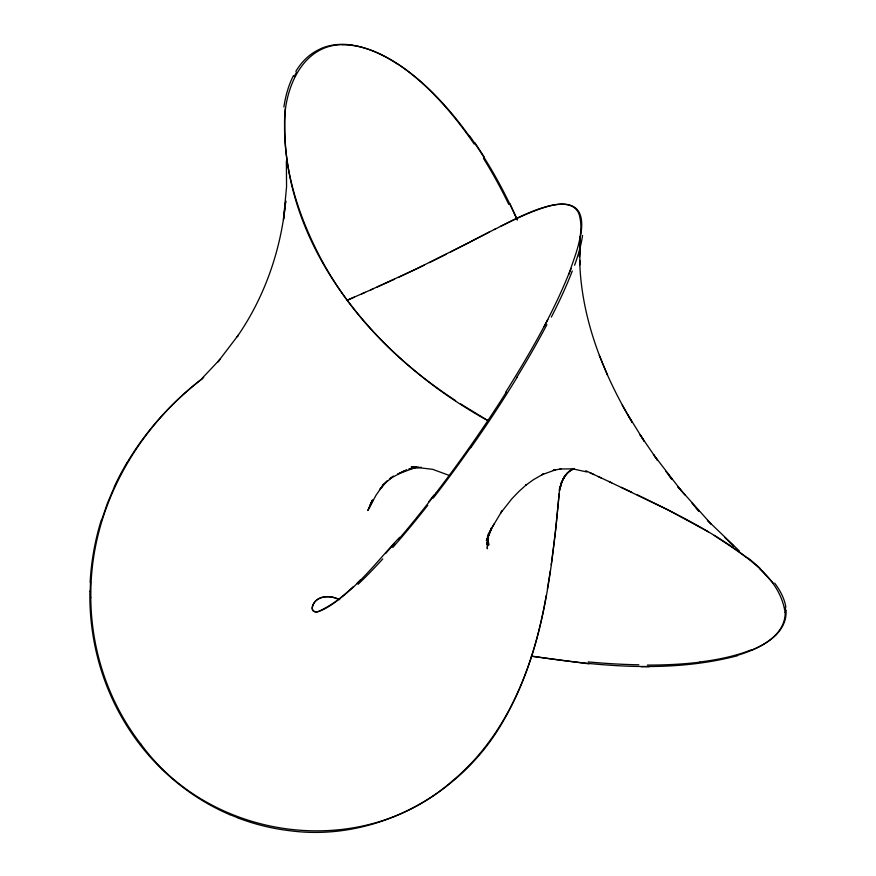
<?xml version="1.0" encoding="UTF-8"?>
<svg xmlns="http://www.w3.org/2000/svg" width="876" height="876" viewBox="0 0 876 876"><rect width="100%" height="100%" fill="white"/><g stroke="black" fill="none" stroke-linecap="round" stroke-linejoin="round"><path stroke-width="1.31" d="M90.863 597.717C89.44 511.934 134.849 429.919 202.411 378.651M90.173 591.223L90.502 582.179M487.724 536.791L487.297 548.737L487.801 539.277L486.957 544.281L488.852 533.758L488.063 537.415L491.567 527.746L486.377 540.525L492.181 527.341L502.058 510.828L500.612 513.073L511.858 498.783L519.019 491.37L526.509 484.614L525.731 485.293L533.265 479.807L543.591 473.861L541.894 474.748L555.428 469.865L553.194 470.303L560.958 468.923M580.043 242.729L579.408 256.821L580.186 237.024L579.792 265.023L579.671 260.457C581.182 318.207 602.962 373.406 632.264 422.484L622.299 405.227M559.468 490.199L559.633 487.844M559.578 488.753C552.187 568.404 543.996 651.689 502.682 722.076C460.754 795.298 374.873 841.869 290.372 830.787A220.807 218.19 -77.8 0 1 238.305 818.075M559.184 493.757L555.745 529.465L551.223 564.889M285.335 108.514C275.962 243.178 376.45 359.598 488.49 420.984L460.677 403.935M550.369 570.648L547.358 589.077M580.109 238.119C593.578 174.554 518.581 217.314 494.305 229.567M546.197 595.614C534.36 664.884 507.532 735.413 451.928 781.315C361.208 861.546 210.963 841.004 140.697 743.801M559.545 490.889L561.615 482.096L560.103 487.614L561.647 482.326L565.338 475.186L562.731 479.741L559.95 487.976C561.801 479.971 566.115 471.387 574.349 468.463M372.103 500.568L371.336 503.021L372.103 500.645M101.583 520.125L107.474 503.12L114.493 486.574M392.317 477.212L382.396 485.435L387.236 480.968L379.943 489.345L382.681 485.709L376.067 495.148L367.81 510.478L372.815 500.404L368.708 508.781L371.391 502.178M568.929 274.221L571.174 268.417M369.409 507.204L372.355 500.24M370.022 505.726L372.41 500.119M294.226 76.617L296.482 72.259M544.193 326.584L547.872 319.554M487.954 534.667L494.305 523.684M127.02 462.78C146.631 429.634 173.229 400.89 203.725 377.479M505.561 392.415C529.739 353.652 552.876 313.926 569.794 271.385C575.839 253.033 585.168 232.655 578.74 213.207C573.276 201.754 558.373 203.462 548.245 206.32C531.579 211.017 516.008 218.792 500.524 226.413M428.846 501.641L433.949 495.071M399.62 537.338C374.764 563.564 352.163 595.549 318.733 611.382C314.254 613.802 310.367 609.017 312.918 605.075C317.353 594.618 331.139 595.472 339.768 599.688M394.616 543.295L385.528 553.588M357.101 583.164L360.803 579.583M202.049 378.377L220.215 359.138L217.905 361.919L238.294 335.158L237.155 336.756C264.946 296.745 281.218 249.288 285.729 200.889L283.485 219.558L286.561 186.763L286.364 161.053M353.543 586.526C342.976 595.822 332.497 606.258 319.105 611.317C316.805 612.182 312.71 612.269 312.228 609.116C312.524 596.841 328.38 594.07 337.468 598.91M571.053 469.985L567.21 473.171L562.677 479.566L565.655 474.923L569.411 471.233L574.481 468.54M393.39 476.051L389.535 478.898L406.683 469.689M470.543 241.743L489.52 231.932M469.733 242.225L415.224 269.469L370.592 289.934M495.575 228.833L450.516 252.036M446.18 254.27L429.492 262.592M404.46 470.74L397.748 474.069L416.33 467.204M424.137 265.209L399.149 277.068M571.984 469.558L573.835 468.693M394.507 279.203L377.162 287.043M373.121 288.85L347.641 300.03M361.602 293.931L365.347 292.288M347.433 300.139L354.375 297.106M737.472 655.73C670.184 673.359 599.304 666.395 531.404 656.036M411.413 468.277L408.95 468.879L421.225 467.28M342.439 44.643C301.694 44.818 283.616 90.305 284.58 125.202C284.087 170.316 298.19 214.467 318.612 254.303C349.59 314.681 399.095 363.825 455.608 400.617M559.797 469.01L572.619 468.857L586.975 471.967M640.925 666.669L649.193 666.702M418.75 467.171L411.293 466.809L432.613 469.317L448.643 475.208M589 663.844L531.48 656.277M230.027 814.658L238.327 818.02M601.024 477.847L585.77 470.73M608.776 481.461L668.388 510.095L708.345 531.809M598.166 476.522L611.656 482.807M589.8 472.613L593.928 474.54M621.347 487.341L631.64 492.181M637.027 494.743C674.947 513.051 713.141 531.765 746.67 557.497M714.268 535.433C742.695 554.628 779.695 575.423 785.093 612.543M684.901 494.94L677.772 486.607L711.224 524.144L707.458 520.311L739.475 551.081M729.763 542.343L733.54 545.956L724.594 537.349M759.612 568.502L773.092 582.967M692.029 503.218L699.179 511.464L695.664 507.401M681.637 491.151L653.463 454.556L657.548 460.338L639.951 434.595L644.298 441.34L627.774 414.655M665.946 471.397L672.111 479.588L668.388 474.617M469.7 135.999C488.304 162.169 504.061 190.322 517.015 219.701M474.869 142.722L484.264 157.078M509.876 203.55L517.42 219.92M607.484 375.059L599.348 355.371M785.214 607.112L785.684 610.375M487.625 536.243L488.731 545.135L487.746 537.065M487.549 536.539L487.877 542.923L487.844 536.649M342.505 44.818A232.83 108.263 65.4 0 1 370.822 50.14A235.381 110.047 65.9 0 1 391.057 59.798A238.403 112.248 66.4 0 1 401.35 66.346A241.053 114.504 66.8 0 1 431.956 91.958A244.349 117.242 67.2 0 1 441.822 102.196A247.744 120.22 67.5 0 1 469.503 136.47M506.175 392.349A235.403 41.851 -56.2 0 1 476.456 437.365A238.414 40.526 -56.2 0 1 456.078 466.087A241.042 39.212 -56.2 0 1 436.018 492.925M435.974 493.079A244.316 37.997 -56 0 1 416.801 517.409M416.724 517.585A247.766 36.748 -55.8 0 1 398.93 538.959M90.765 597.717A243.977 238.929 82 0 0 93.382 631.486A241.02 236.4 82.1 0 0 106.357 682.032A237.944 233.717 82.7 0 0 113.157 698.336A235.37 231.516 83.6 0 0 140.631 743.844M736.891 655.478A235.392 79.738 10.3 0 0 763.85 644.123A237.954 81.348 10.7 0 0 775.873 634.662M775.873 634.662A241.042 82.892 11.2 0 0 782.936 624.03A244.01 84.14 11.7 0 0 785.192 612.565M229.983 814.757A226.818 223.982 -87.4 0 1 176.459 782.224A232.633 229.315 86.7 0 1 123.877 720.959A238.228 234.22 83.3 0 1 96.765 654.098A243.944 239.126 82.1 0 1 89.91 591.212M90.14 582.157A252.759 246.78 82.5 0 1 101.298 520.026M114.395 486.519A269.6 261.267 85.9 0 1 126.932 462.725M582.562 235.447A218.058 51.958 -53.5 0 1 574.59 265.264M572.291 270.958A223.982 49.308 -55 0 1 551.343 317.079M546.909 324.591A230.125 45.935 -55.9 0 1 516.643 377.567M517.092 377.326A235.688 43.274 -56.2 0 1 470.817 447.702M470.642 447.417A241.009 40.395 -56.2 0 1 433.302 498.028M427.773 505.277A248.215 37.449 -55.9 0 1 392.733 547.5M382.757 558.932A259.756 34.503 -55.1 0 1 358.076 584.292M638.867 664.807A220.818 64.255 8.3 0 1 588.19 661.895M699.869 662.179A226.829 71.405 8.9 0 1 647.364 665.092M751.728 649.653A232.666 76.738 9.6 0 1 699.727 662.026M752.331 649.839A237.998 80.855 10.5 0 0 776.946 633.917A243.966 83.954 11.4 0 0 786.046 610.441M774.636 583.098A252.825 86.899 12.5 0 1 785.827 607.221M747.392 557.508A269.622 89.297 14.4 0 1 760.269 568.535M283.89 107.091A218.058 104.003 60.9 0 1 293.46 75.621M295.858 71.361A223.971 104.332 62.8 0 1 317.78 50.162L321.547 48.311A230.114 106.587 64.5 0 1 351.911 45.048M351.911 45.114A235.666 109.774 65.6 0 1 397.332 63.981M397.299 63.784A241.02 113.814 66.5 0 1 434.178 94.597M434.135 94.685A247.733 119.41 67.3 0 1 474.212 144.091M483.442 158.337A259.723 130.064 68 0 1 508.759 204.382M488.469 538.784L487.965 536.309L488.469 538.784"/></g></svg>
